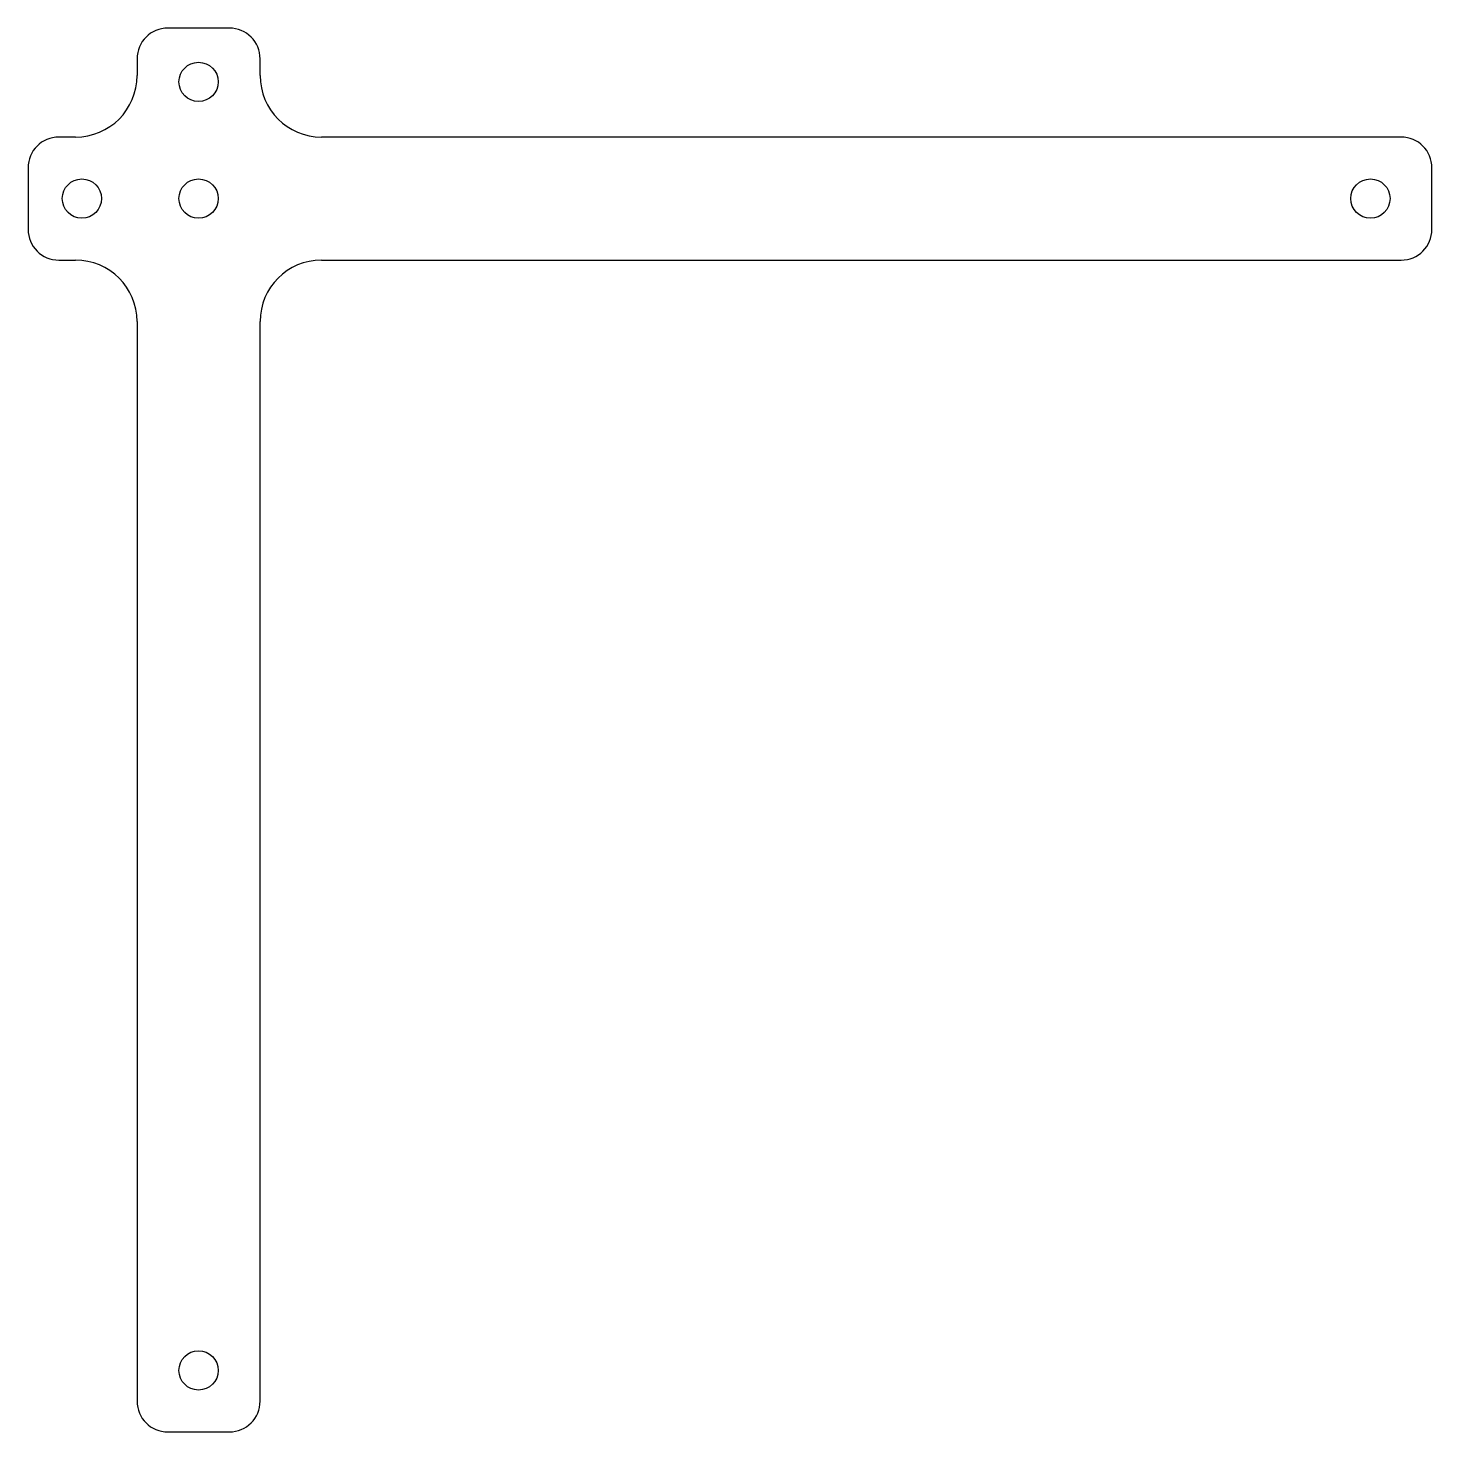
# Model space of a CAD drawing. Header units: millimetres. Extents: x -22 to 160, y -160 to 22.
import ezdxf

# ---------------------------------------------------------------- set-up
doc = ezdxf.new("R2010")
doc.units = ezdxf.units.MM

msp = doc.modelspace()

# ---------------------------------------------------------------- linework, layer by layer
at = {"color": 7, "linetype": 'Continuous', "lineweight": 25}
for p, q in [((4, 22.175), (-4, 22.175)), ((-8, 18.175), (-8, 16)), ((8, 16), (8, 18.175)), ((-16, 8), (-18.175, 8)), ((156.4, 8), (16, 8)), ((-22.175, 4), (-22.175, -4)), ((160.4, -4), (160.4, 4)), ((-18.175, -8), (-16, -8)), ((16, -8), (156.4, -8)), ((-8, -16), (-8, -156.4)), ((8, -156.4), (8, -16)), ((-4, -160.4), (4, -160.4))]:
    msp.add_line(p, q, dxfattribs=at)
for centre in [(0, 15.175), (-15.175, 0), (0, 0), (152.4, 0), (0, -152.4)]:
    msp.add_circle(centre, 2.553, dxfattribs=at)
for centre, radius, start, end in [((-4, 18.175), 4, 90, 180), ((4, 18.175), 4, 0, 90), ((-16, 16), 8, 270, 0), ((16, 16), 8, 180, 270), ((-18.175, 4), 4, 90, 180), ((156.4, 4), 4, 0, 90), ((-18.175, -4), 4, 180, 270), ((156.4, -4), 4, 270, 0), ((-16, -16), 8, 0, 90), ((16, -16), 8, 90, 180), ((-4, -156.4), 4, 180, 270), ((4, -156.4), 4, 270, 0)]:
    msp.add_arc(centre, radius, start, end, dxfattribs=at)

doc.saveas('drawing.dxf')
